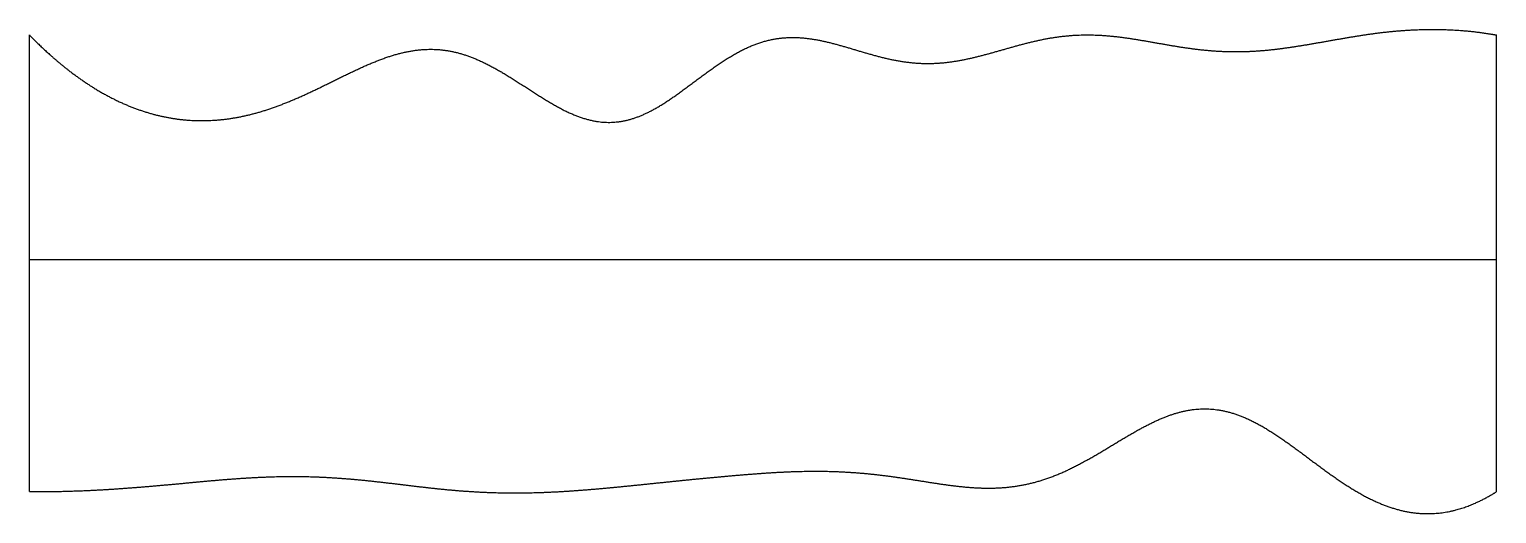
# Model space of a CAD drawing. Header units: millimetres. Extents: x 0 to 10, y -0.2 to 3.1.
import ezdxf

# ---------------------------------------------------------------- set-up
doc = ezdxf.new("R2010")
doc.units = ezdxf.units.MM
doc.layers.get('0').update_dxf_attribs({"linetype": 'CONTINUOUS'})

msp = doc.modelspace()

# ---------------------------------------------------------------- linework, layer by layer
for points in [[(0, 3.055), (0.037, 3.017), (0.112, 2.944), (0.224, 2.843), (0.376, 2.728), (0.568, 2.614), (0.762, 2.533), (0.959, 2.482), (1.158, 2.464), (1.359, 2.477), (1.561, 2.521), (1.764, 2.594), (1.967, 2.688), (2.17, 2.792), (2.373, 2.887), (2.575, 2.953), (2.777, 2.971), (2.978, 2.93), (3.177, 2.834), (3.376, 2.705), (3.572, 2.573), (3.767, 2.476), (3.96, 2.441), (4.152, 2.483), (4.343, 2.592), (4.534, 2.738), (4.727, 2.884), (4.922, 2.996), (5.121, 3.049), (5.322, 3.04), (5.525, 2.988), (5.73, 2.921), (5.935, 2.868), (6.139, 2.851), (6.342, 2.875), (6.544, 2.927), (6.746, 2.989), (6.948, 3.039), (7.15, 3.062), (7.353, 3.055), (7.557, 3.025), (7.76, 2.986), (7.964, 2.953), (8.168, 2.937), (8.372, 2.942), (8.575, 2.966), (8.778, 3.001), (8.982, 3.038), (9.185, 3.071), (9.388, 3.091), (9.592, 3.097), (9.755, 3.089), (9.877, 3.075), (9.959, 3.062), (10, 3.055)], [(0, -0.055), (0, 0.069), (0, 0.318), (0, 0.691), (0, 1.189), (0, 1.811), (0, 2.309), (0, 2.682), (0, 2.931), (0, 3.055)], [(10, -0.055), (10, 0.069), (10, 0.318), (10, 0.691), (10, 1.189), (10, 1.811), (10, 2.309), (10, 2.682), (10, 2.931), (10, 3.055)], [(0, 1.527), (0.4, 1.527), (1.2, 1.527), (2.4, 1.527), (4, 1.527), (6, 1.527), (7.6, 1.527), (8.8, 1.527), (9.6, 1.527), (10, 1.527)], [(0, -0.055), (0.04, -0.055), (0.121, -0.055), (0.242, -0.053), (0.403, -0.048), (0.605, -0.036), (0.807, -0.02), (1.009, -0.002), (1.211, 0.018), (1.413, 0.035), (1.615, 0.047), (1.817, 0.051), (2.019, 0.045), (2.22, 0.03), (2.422, 0.008), (2.623, -0.017), (2.825, -0.041), (3.026, -0.057), (3.228, -0.065), (3.43, -0.064), (3.632, -0.055), (3.834, -0.04), (4.036, -0.021), (4.238, 0), (4.44, 0.021), (4.641, 0.041), (4.843, 0.059), (5.044, 0.075), (5.245, 0.085), (5.447, 0.086), (5.649, 0.076), (5.851, 0.054), (6.054, 0.022), (6.257, -0.012), (6.46, -0.035), (6.662, -0.034), (6.863, 0.002), (7.063, 0.078), (7.26, 0.186), (7.456, 0.309), (7.65, 0.422), (7.842, 0.5), (8.032, 0.524), (8.223, 0.486), (8.413, 0.393), (8.604, 0.26), (8.796, 0.112), (8.99, -0.028), (9.186, -0.138), (9.385, -0.204), (9.587, -0.217), (9.751, -0.181), (9.875, -0.128), (9.958, -0.081), (10, -0.055)]]:
    msp.add_open_spline(points, degree=5)

doc.saveas('drawing.dxf')
